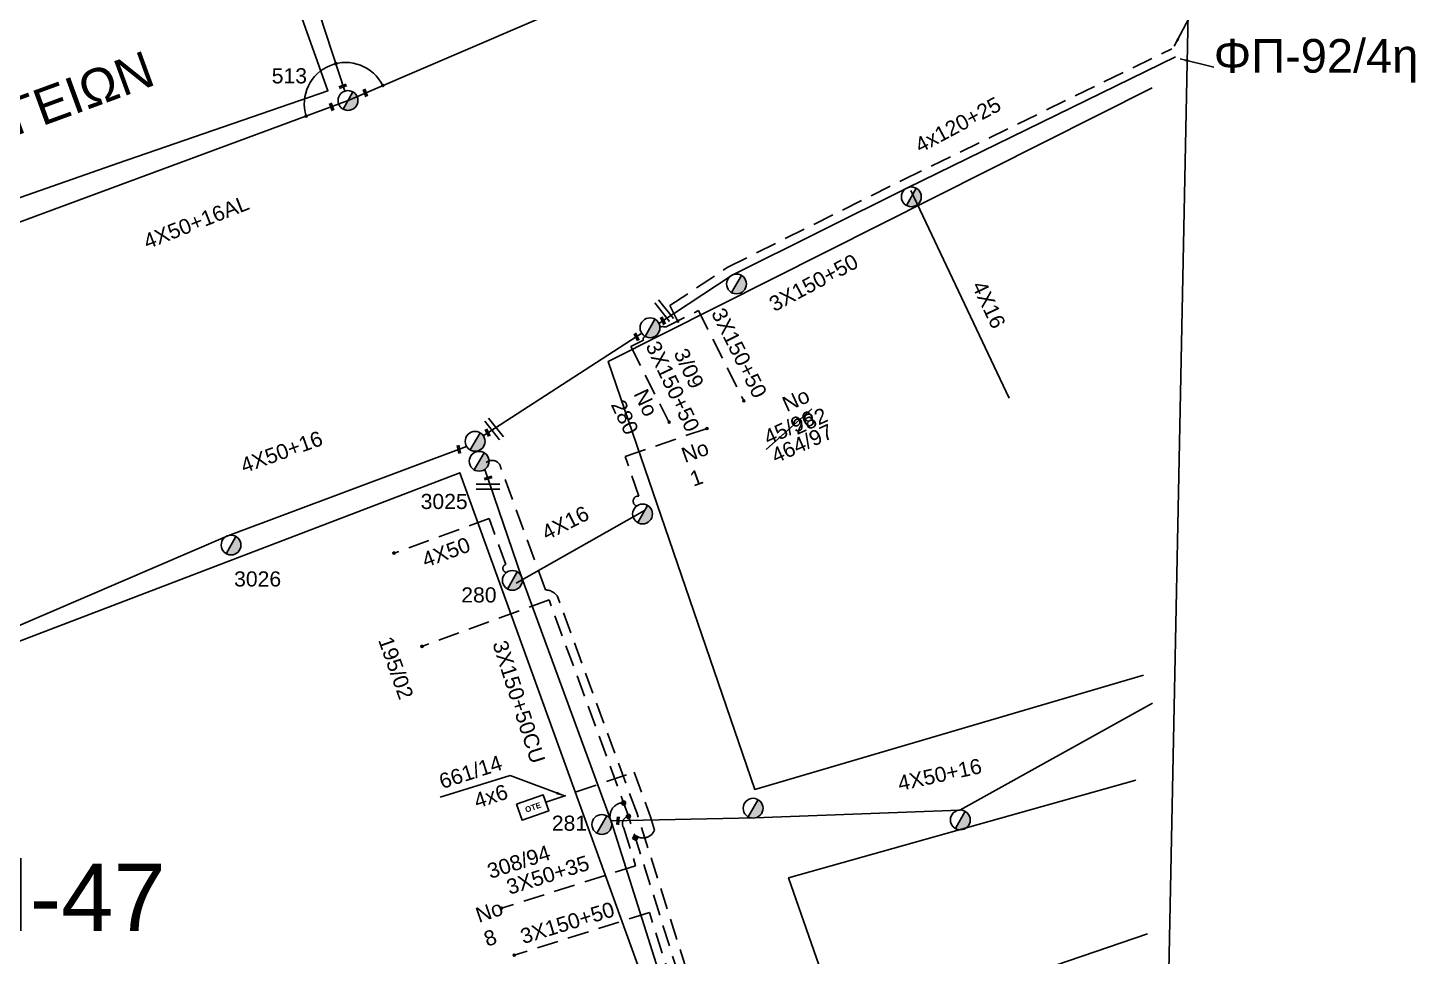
# Model space of a CAD drawing. Header units: millimetres. Extents: x 771 to 3391, y 686 to 1835.
# Drawn here: x 2753.9 to 2919, y 1476.1 to 1586.5 of the extents above; entities that cross this region are included whole.
import ezdxf

# ---------------------------------------------------------------- set-up
doc = ezdxf.new("R2010")
doc.units = ezdxf.units.MM
doc.linetypes.add('DASHED', pattern=[19.05, 12.7, -6.35])
for name, color, linetype in [('Pillar OTE', 7, 'Continuous'), ('Άγνωστα', 7, 'Continuous'), ('Γυμνά εναέρια ΧΤ και ΦΟΠ (3Φ)   4x50+16AL', 7, 'Continuous'), ('Εναέρια παροχή ΧΤ 4x16', 7, 'SYN_LINE'), ('Επιγραφές - Σχήματα', 7, 'Continuous'), ('Καλωδια Χ.Τ. 3x50+35', 7, 'Continuous'), ('Καλώδια ΧΤ   3x150+50CU', 7, 'DASHED'), ('Μηχανική τομή', 7, 'Continuous'), ('Στύλος ΦΜ', 7, 'Continuous'), ('Στύλος ΦΜ @ 1', 7, 'Continuous'), ('Συνδέσεις', 7, 'Continuous'), ('Συνεστραμμένα ΧΤ   4x120+25 AL', 7, 'SYN_LINE'), ('Τομή', 7, 'Continuous'), ('Υπόβαθρο ΔΕΗ', 7, 'Continuous'), ('Υπόγεια καλώδια Παροχών ΧΤ   4x50AL', 7, 'DASHED'), ('Υπόγεια καλώδια Παροχών ΧΤ   4x6', 7, 'DASHED')]:
    doc.layers.add(name, color=color, linetype=linetype)
doc.styles.add('arial', font='arial.ttf')
doc.styles.get("Standard").update_dxf_attribs({"font": 'arial.ttf'})
doc.linetypes.add('SYN_LINE', pattern='A,0.5,-0.0001,["/\\/\\/\\/",Standard,S=0.1,R=0,X=0,Y=-0.05],-0.25', length=0.7501)
doc.dimstyles.new('ISO-25', dxfattribs={"dimtxt": 2.5, "dimasz": 2.5, "dimexe": 1.25, "dimexo": 0.625, "dimtad": 1, "dimtxsty": 'Standard', "dimcen": 2.5, "dimadec": 0, "dimazin": 0, "dimtfac": 1, "dimtmove": 0, "dimatfit": 3, "dimfxl": 1, "dimarcsym": 0})

# ---------------------------------------------------------------- blocks, each defined once
blk = doc.blocks.new('ΥΠΑΡΧΩΝ ΤΣΙΜΕΝΤΕΝΙΟΣ ΣΤΥΛΟΣ')
at = {"layer": 'Στύλος ΦΜ'}
blk.add_hatch(color=7, dxfattribs=at).paths.add_polyline_path([(-1.29, -2.28, 0.574793), (2.62, 0, 0.268822), (1.3, 2.27)])
at = {"layer": 'Στύλος ΦΜ', "color": 7}
blk.add_line((-1.29, -2.28), (1.3, 2.27), dxfattribs=at)
blk.add_circle((0, 0), 2.62, dxfattribs=at)
at = {"layer": 'Στύλος ΦΜ', "flags": 4}
for tag, p in [('ΑΡΙΘΜΟΣ', (-4.68, 8.05)), ('ΤΥΠΟΣ', (-4.91, 3.03))]:
    blk.add_attdef(tag, p, '', height=4, dxfattribs=at)
blk = doc.blocks.new('ΜΗΧΑΝΙΚΗ ΤΟΜΗ')
at = {"layer": 'Μηχανική τομή', "ltscale": 40}
for p, q in [((-1.89, 0.78), (1.89, 0.78)), ((1.89, 0), (-1.89, 0))]:
    blk.add_line(p, q, dxfattribs=at)
blk = doc.blocks.new('_ΣΥΝΔΕΣΗ')
at = {"layer": 'Συνδέσεις', "linetype": 'SYN_LINE', "ltscale": 40}
blk.add_hatch(color=256, dxfattribs=at).paths.add_polyline_path([(0.5, -0.01, 1), (-0.5, -0.01, 1)])
at = {"layer": 'Συνδέσεις'}
blk.add_circle((0, -0.01), 0.5, dxfattribs=at)
blk = doc.blocks.new('ΤΟΜΗ')
at = {"layer": 'Τομή', "ltscale": 40}
for p, q in [((-5.68, 0), (5.68, 0)), ((5.68, -2.33), (-5.68, -2.33))]:
    blk.add_line(p, q, dxfattribs=at)
blk = doc.blocks.new('PILLAR ΟΤΕ')
at = {"layer": 'Pillar OTE', "ltscale": 40}
blk.add_lwpolyline([(-3.31, 2.02), (3.39, 2.02), (3.39, -1.99), (-3.31, -1.99)], close=True, dxfattribs=at)
at = {"layer": 'Pillar OTE', "insert": (-1.81, 0.71), "char_height": 1.3575, "width": 109.961, "attachment_point": 1}
blk.add_mtext('{\\fArial|b1|i0|c161|p34;OTE}', dxfattribs=at)
blk = doc.blocks.new('TSONTA XT1')
at = {"ltscale": 40}
h = blk.add_hatch(color=256, dxfattribs=at)
h.dxf.hatch_style = 1
h.paths.add_polyline_path([(595.96, 2487.66), (597.07, 2488.77), (595.96, 2489.87), (594.85, 2488.77)])
blk.add_lwpolyline([(594.85, 2488.77), (595.96, 2489.87), (597.07, 2488.77), (595.96, 2487.66)], close=True, dxfattribs=at)

msp = doc.modelspace()

# ---------------------------------------------------------------- linework, layer by layer
at = {"layer": 'Άγνωστα', "color": 151, "linetype": 'DASHED', "ltscale": 0.2}
msp.add_lwpolyline([(2826.37741, 1529.64144, -0.907125926), (2826.63036, 1530.82023), (2825.01482, 1535.53094), (2834.84332, 1538.90164)], format="xyb", dxfattribs=at)
at = {"layer": 'Γυμνά εναέρια ΧΤ και ΦΟΠ (3Φ)   4x50+16AL', "color": 2, "linetype": 'Continuous', "ltscale": 0.2}
for points in [[(2766.16386, 1653.17019), (2779.66775, 1615.56513), (2791.6607, 1578.98175)], [(2719.21383, 1552.30075), (2752.8164, 1563.36244), (2792.02985, 1577.8613), (2827.82119, 1593.24791), (2856.61949, 1606.1465), (2897.49801, 1624.54533)], [(2823.3213, 1492.17638), (2840.42793, 1492.53153), (2864.80467, 1493.48018), (2887.74792, 1506.19695)]]:
    msp.add_lwpolyline(points, dxfattribs=at)
at = {"layer": 'Γυμνά εναέρια ΧΤ και ΦΟΠ (3Φ)   4x50+16AL', "color": 30, "linetype": 'Continuous', "ltscale": 0.2}
msp.add_lwpolyline([(2808.12237, 1537.994), (2826.97091, 1550.19371)], dxfattribs=at)
at = {"layer": 'Γυμνά εναέρια ΧΤ και ΦΟΠ (3Φ)   4x50+16AL', "color": 5, "linetype": 'Continuous', "ltscale": 0.2}
msp.add_lwpolyline([(2743.72994, 1511.51842), (2777.73874, 1526.1073), (2806.13486, 1536.73248)], dxfattribs=at)
at = {"layer": 'Γυμνά εναέρια ΧΤ και ΦΟΠ (3Φ)   4x50+16AL', "color": 151, "linetype": 'Continuous', "ltscale": 0.2}
msp.add_lwpolyline([(2833.2839, 1460.67278), (2823.37133, 1492.04), (2812.72135, 1521.07597), (2808.30049, 1533.98602)], dxfattribs=at)
at = {"layer": 'Εναέρια παροχή ΧΤ 4x16', "color": 62, "ltscale": 20}
msp.add_lwpolyline([(2870.67827, 1542.45581), (2858.9817, 1567.15647)], dxfattribs=at)
at = {"layer": 'Εναέρια παροχή ΧΤ 4x16', "color": 151, "linetype": 'SYN_LINE', "ltscale": 20}
msp.add_lwpolyline([(2812.02654, 1520.44365), (2827.29322, 1529.10398)], dxfattribs=at)
at = {"layer": 'Καλωδια Χ.Τ. 3x50+35', "color": 2, "linetype": 'DASHED', "ltscale": 0.2}
msp.add_lwpolyline([(2825.3972, 1492.73124, 0.533048527), (2824.82994, 1491.33304), (2826.24859, 1486.84389), (2810.29109, 1481.80105)], format="xyb", dxfattribs=at)
at = {"layer": 'Καλώδια ΧΤ   3x150+50CU', "color": 30, "linetype": 'DASHED', "ltscale": 0.2}
msp.add_lwpolyline([(2831.24628, 1551.64881), (2830.32391, 1553.48226), (2837.19993, 1558.03733), (2857.98853, 1568.38944), (2890.02343, 1584.00532)], dxfattribs=at)
for points in [[(2829.133, 1550.93544, -0.128024206), (2829.79377, 1550.91809), (2833.71296, 1552.88973), (2839.1031, 1542.17531)], [(2827.37861, 1549.8092, 0.472022609), (2827.18483, 1549.36533), (2825.68553, 1548.61108), (2830.15897, 1539.71886)]]:
    msp.add_lwpolyline(points, format="xyb", dxfattribs=at)
at = {"layer": 'Καλώδια ΧΤ   3x150+50CU', "color": 5, "linetype": 'DASHED', "ltscale": 0.2}
msp.add_lwpolyline([(2794.76588, 1450.11491), (2798.08562, 1440.96489), (2812.09004, 1446.04585), (2835.32504, 1455.49628, 0.629491101), (2835.739, 1463.5567), (2826.41013, 1493.07686), (2816.95531, 1518.85439, 0.252303622), (2815.51967, 1519.66123), (2810.2125, 1534.13064, 0.601933221), (2808.47029, 1534.80728)], format="xyb", dxfattribs=at)
at = {"layer": 'Καλώδια ΧΤ   3x150+50CU', "color": 2, "linetype": 'DASHED', "ltscale": 0.2}
msp.add_lwpolyline([(2795.92082, 1450.54192), (2798.9082, 1442.40158), (2811.70586, 1447.04472), (2834.91247, 1456.48354, 0.671888055), (2834.86038, 1462.78922), (2825.3972, 1492.73124), (2815.95075, 1518.48593), (2800.824, 1512.93766)], format="xyb", dxfattribs=at)
at = {"layer": 'Καλώδια ΧΤ   3x150+50CU', "color": 151, "linetype": 'DASHED', "ltscale": 0.2}
msp.add_lwpolyline([(2796.92032, 1450.91145), (2799.5413, 1443.76952), (2811.32169, 1448.04358), (2834.49989, 1457.4708, 0.747984636), (2834.01038, 1461.92484), (2827.88714, 1481.30115), (2811.80756, 1476.21973)], format="xyb", dxfattribs=at)
at = {"layer": 'Καλώδια ΧΤ   3x150+50CU', "color": 2, "linetype": 'DASHED', "ltscale": 0.2}
msp.add_arc((2824.77698, 1492.76839), 1.57145, 88.8944989, 198.15347, dxfattribs=at)
at = {"layer": 'Συνεστραμμένα ΧΤ   4x120+25 AL', "color": 62, "linetype": 'SYN_LINE', "ltscale": 20}
msp.add_lwpolyline([(2829.0241, 1551.33771), (2837.73591, 1557.1089), (2858.5834, 1567.49034), (2890.49228, 1583.04351)], dxfattribs=at)
at = {"layer": 'Υπόβαθρο ΔΕΗ'}
for points in [[(887.18759, 748.25165), (2875.29445, 763.38266), (2895.53155, 1762.67838)], [(2718.81596, 1554.35675), (2764.68718, 1570.42899), (2789.64094, 1579.02713), (2767.22001, 1641.94771), (2700.02331, 1616.02268), (2718.81596, 1554.35675)], [(2886.67994, 1509.52628), (2840.41378, 1495.92426), (2822.96355, 1546.80669), (2887.68832, 1579.36801)], [(2841.79359, 1536.35598), (2847.20512, 1541.18335)], [(2688.26964, 1496.65093), (2741.59222, 1509.23641), (2805.32677, 1533.58464), (2831.94692, 1459.99039), (2761.47462, 1433.79532), (2717.2651, 1416.62108), (2688.26964, 1496.65093)], [(2811.30177, 1497.56884), (2803.00112, 1494.99592)], [(2887.12361, 1478.74415), (2851.03728, 1466.42087), (2844.44015, 1485.40004), (2885.7467, 1497.03447)]]:
    msp.add_lwpolyline(points, dxfattribs=at)
msp.add_arc((2791.74793, 1577.46659), 4.92163, 26.1892538, 197.1181764, dxfattribs=at)
at = {"layer": 'Υπόγεια καλώδια Παροχών ΧΤ   4x50AL', "color": 151, "linetype": 'DASHED', "ltscale": 0.2}
msp.add_lwpolyline([(2810.88009, 1521.7355, -0.805373658), (2810.78995, 1522.6845), (2808.8191, 1528.13313), (2797.62195, 1524.08295)], format="xyb", dxfattribs=at)
at = {"layer": 'Υπόγεια καλώδια Παροχών ΧΤ   4x6', "color": 2, "linetype": 'DASHED', "ltscale": 0.2}
msp.add_lwpolyline([(2815.55203, 1494.39598), (2826.06615, 1497.98305), (2828.01407, 1492.67227), (2828.47604, 1491.07309, -0.42676744), (2826.53312, 1490.2746)], format="xyb", dxfattribs=at)

# ---------------------------------------------------------------- block references
at = {"layer": 'Pillar OTE', "xscale": 0.5, "yscale": 0.5, "zscale": 0.5, "rotation": 19.20976639110874}
msp.add_blockref('PILLAR ΟΤΕ', (2813.97849, 1493.75984), dxfattribs=at)
at = {"layer": 'Μηχανική τομή'}
for p, xscale, yscale, zscale, rotation in [((2791.44084, 1579.46705), 0.2499999999999681, 0.2499999999999681, 0.2499999999999681, 21.64982904077767), ((2794.1747, 1578.8118), 0.249999999999919, 0.249999999999919, 0.249999999999919, 109.4108740677243), ((2790.1708, 1577.14372), 0.249999999999919, 0.249999999999919, 0.249999999999919, 109.4108740677243), ((2829.58542, 1551.70956), 0.2499999999999188, 0.2499999999999188, 0.2499999999999188, 116.4402862983758), ((2826.43987, 1549.79668), 0.2499999999999188, 0.2499999999999188, 0.2499999999999188, 116.4402862983758), ((2808.71853, 1538.41103), 0.2499999999999188, 0.2499999999999188, 0.2499999999999188, 116.4402862983758), ((2805.30728, 1536.39525), 0.2499999999999189, 0.2499999999999189, 0.2499999999999189, 102.6794676844389), ((2808.73507, 1532.87546), 0.25, 0.25, 0.25, 17.52008506879839), ((2824.25398, 1492.19575), 0.249999999999919, 0.249999999999919, 0.249999999999919, 85.88374049146049)]:
    msp.add_blockref('ΜΗΧΑΝΙΚΗ ΤΟΜΗ', p, dxfattribs=dict(at, xscale=xscale, yscale=yscale, zscale=zscale, rotation=rotation))
at = {"layer": 'Στύλος ΦΜ @ 1', "ltscale": 40}
ref = msp.add_blockref('ΥΠΑΡΧΩΝ ΤΣΙΜΕΝΤΕΝΙΟΣ ΣΤΥΛΟΣ', (2792.02759, 1577.86259), dxfattribs=dict(at, xscale=0.4499999999998181, yscale=0.4499999999998181, zscale=0.4499999999998181))
ref.add_attrib('ΤΥΠΟΣ', '513', (2782.95393, 1579.90336), dxfattribs={"layer": 'Στύλος ΦΜ', "height": 1.8, "flags": 4})
at = {"layer": 'Στύλος ΦΜ @ 1', "ltscale": 40, "xscale": 0.4499999999998181, "yscale": 0.4499999999998181, "zscale": 0.4499999999998181}
for p in [(2859.04654, 1566.40746), (2838.24584, 1556.04724), (2827.95964, 1550.83367), (2807.15096, 1537.32804), (2827.07245, 1528.69062), (2840.2241, 1493.69153), (2864.87272, 1492.30438)]:
    msp.add_blockref('ΥΠΑΡΧΩΝ ΤΣΙΜΕΝΤΕΝΙΟΣ ΣΤΥΛΟΣ', p, dxfattribs=at)
at = {"layer": 'Στύλος ΦΜ @ 1', "ltscale": 40}
ref = msp.add_blockref('ΥΠΑΡΧΩΝ ΤΣΙΜΕΝΤΕΝΙΟΣ ΣΤΥΛΟΣ', (2807.63455, 1534.95744), dxfattribs=dict(at, xscale=0.4499999999998181, yscale=0.4499999999998181, zscale=0.4499999999998181))
ref.add_attrib('ΤΥΠΟΣ', '3025', (2800.67044, 1529.28015), dxfattribs={"layer": 'Στύλος ΦΜ', "height": 1.8, "flags": 4})
ref = msp.add_blockref('ΥΠΑΡΧΩΝ ΤΣΙΜΕΝΤΕΝΙΟΣ ΣΤΥΛΟΣ', (2778.11774, 1524.99217), dxfattribs=dict(at, xscale=0.4499999999998181, yscale=0.4499999999998181, zscale=0.4499999999998181))
ref.add_attrib('ΤΥΠΟΣ', '3026', (2778.47824, 1520.06259), dxfattribs={"layer": 'Στύλος ΦΜ', "height": 1.8, "flags": 4})
ref = msp.add_blockref('ΥΠΑΡΧΩΝ ΤΣΙΜΕΝΤΕΝΙΟΣ ΣΤΥΛΟΣ', (2811.57938, 1520.7878), dxfattribs=dict(at, xscale=0.4499999999998181, yscale=0.4499999999998181, zscale=0.4499999999998181))
ref.add_attrib('ΤΥΠΟΣ', '280', (2805.50475, 1518.16038), dxfattribs={"layer": 'Στύλος ΦΜ', "height": 1.8, "flags": 4})
ref = msp.add_blockref('ΥΠΑΡΧΩΝ ΤΣΙΜΕΝΤΕΝΙΟΣ ΣΤΥΛΟΣ', (2822.22826, 1491.7562), dxfattribs=dict(at, xscale=0.4499999999998181, yscale=0.4499999999998181, zscale=0.4499999999998181))
ref.add_attrib('ΤΥΠΟΣ', '281', (2816.27611, 1491.00975), dxfattribs={"layer": 'Στύλος ΦΜ', "height": 1.8, "flags": 4})
at = {"layer": 'Συνδέσεις'}
for p, xscale, yscale, zscale in [((2790.58932, 1582.2499), 0.25, 0.25, 0.25), ((2796.16242, 1579.64254), 0.25, 0.25, 0.25), ((2787.04433, 1576.01794), 0.25, 0.25, 0.25), ((2831.26088, 1551.61978), 0.25, 0.25, 0.25), ((2839.1177, 1542.14627), 0.25, 0.25, 0.25), ((2830.23252, 1539.62011), 0.25, 0.25, 0.25), ((2834.73302, 1538.84724), 0.25, 0.25, 0.25), ((2797.50607, 1524.04104), 0.25, 0.25, 0.25), ((2800.83095, 1512.94021), 0.25, 0.25, 0.25), ((2824.8164, 1494.31473), 0.4777242751394019, 0.4777242751394019, 0.4777242751394019), ((2825.39526, 1492.73652), 0.4777242751394019, 0.4777242751394019, 0.4777242751394019), ((2810.29109, 1481.80105), 0.25, 0.25, 0.25), ((2811.80756, 1476.21973), 0.25, 0.25, 0.25)]:
    msp.add_blockref('_ΣΥΝΔΕΣΗ', p, dxfattribs=dict(at, xscale=xscale, yscale=yscale, zscale=zscale))
at = {"layer": 'Συνδέσεις', "xscale": 0.3075184835441075, "yscale": 0.3075184835441075, "zscale": 0.3075184835441075, "rotation": 16.06468587041961}
msp.add_blockref('TSONTA XT1', (2861.88089, 704.01121), dxfattribs=at)
at = {"layer": 'Τομή', "xscale": 0.25, "yscale": 0.25, "zscale": 0.25, "rotation": 308.4417018327339}
for p in [(2829.8655, 1553.04308), (2809.62583, 1538.96712)]:
    msp.add_blockref('ΤΟΜΗ', p, dxfattribs=at)
at = {"layer": 'Τομή', "xscale": 0.25, "yscale": 0.25, "zscale": 0.25}
msp.add_blockref('ΤΟΜΗ', (2808.69069, 1532.21544), dxfattribs=at)

# ---------------------------------------------------------------- texts
at = {"ltscale": 40, "insert": (2734.5432, 1571.69324), "char_height": 4, "width": 67.4273804, "attachment_point": 1, "rotation": 20.0890911, "style": 'arial'}
msp.add_mtext('{\\H1.083x;MEΣOΓEIΩN}', dxfattribs=at)
at = {"layer": 'Άγνωστα', "color": 7, "char_height": 1.8, "attachment_point": 1}
for s, gutter_width, insert, rotation in [('4x120+25', 12.5, (2859.25433, 1573.16716), 28.1059728), ('3X150+50', 12.5, (2841.90104, 1554.27775), 28.1059728), ('3X150+50', 12.5, (2836.80091, 1553.40741), 296.555079), ('3X150+50', 12.5, (2829.01815, 1549.46374), 295.2875474), ('3/09', 2.05325, (2832.35944, 1548.60306), 295.2875474), ('45/96', 2.05325, (2841.27083, 1538.4963), 24.2577472), ('4X50+16', 12.5, (2779.04783, 1535.20812), 19.8054424), ('464/97', 2.05325, (2842.17931, 1536.31733), 24.2577472), ('4X50', 12.5, (2800.62832, 1523.98259), 20.0793451), ('195/02', 12.5, (2797.2894, 1514.30773), 289.5800979), ('3X150+50CU', 12.5, (2810.90741, 1513.83902), 287.7815354), ('661/14', 12.5, (2802.67254, 1497.67146), 18.0169901), ('4X50+16', 12.5, (2857.27647, 1497.49045), 12.327504), ('4x6', 12.5, (2806.80877, 1495.35156), 18.0169901), ('308/94', 12.5, (2808.39659, 1486.98392), 18.0169901), ('3X50+35', 12.5, (2810.69466, 1485.10752), 17.4052997), ('3X150+50', 12.5, (2812.34285, 1479.24524), 16.9983346)]:
    msp.add_mtext_dynamic_manual_height_columns(s, width=1.8, gutter_width=gutter_width, heights=[0.04535], dxfattribs=dict(at, insert=insert, rotation=rotation))
at = {"layer": 'Άγνωστα', "color": 7}
note = msp.add_mtext_dynamic_manual_height_columns('No ', width=1.8, gutter_width=2.05325, heights=[0.04535, 0], dxfattribs=dict(at, insert=(2825.9533, 1547.24504), char_height=1.8, attachment_point=1, rotation=295.2875474))
for column, words in zip(note.columns.linked_columns, ['280']):
    column.text = words
note = msp.add_mtext_dynamic_manual_height_columns('No ', width=1.8, gutter_width=2.05325, heights=[0.04535, 0], dxfattribs=dict(at, insert=(2839.95973, 1540.85479), char_height=1.8, attachment_point=1, rotation=24.2577472))
for column, words in zip(note.columns.linked_columns, ['282']):
    column.text = words
note = msp.add_mtext_dynamic_manual_height_columns('No ', width=1.8, gutter_width=2.05325, heights=[0.04535, 0], dxfattribs=dict(at, insert=(2827.8675, 1535.14366), char_height=1.8, attachment_point=1, rotation=19.6867058))
for column, words in zip(note.columns.linked_columns, ['1']):
    column.text = words
note = msp.add_mtext_dynamic_manual_height_columns('No ', width=1.8, gutter_width=2.05325, heights=[0.04535, 0], dxfattribs=dict(at, insert=(2803.37192, 1480.49382), char_height=1.8, attachment_point=1, rotation=18.9492906))
for column, words in zip(note.columns.linked_columns, ['8']):
    column.text = words
at = {"layer": 'Γυμνά εναέρια ΧΤ και ΦΟΠ (3Φ)   4x50+16AL', "color": 7, "insert": (2767.48782, 1561.83686), "char_height": 1.8, "attachment_point": 1, "rotation": 21.3957765}
msp.add_mtext_dynamic_manual_height_columns('4X50+16AL', width=1.8, gutter_width=12.5, heights=[0.04535], dxfattribs=at)
at = {"layer": 'Εναέρια παροχή ΧΤ 4x16', "color": 7, "char_height": 1.8, "attachment_point": 1}
for insert, rotation in [((2867.82864, 1556.62711), 295.2875474), ((2814.84923, 1527.10853), 26.7391668)]:
    msp.add_mtext_dynamic_manual_height_columns('4X16', width=1.8, gutter_width=12.5, heights=[0.04535], dxfattribs=dict(at, insert=insert, rotation=rotation))
at = {"layer": 'Επιγραφές - Σχήματα', "ltscale": 0.2, "insert": (2895.02444, 1585.17526), "char_height": 4, "width": 19.6718533, "attachment_point": 1}
msp.add_mtext('ΦΠ-92/4η', dxfattribs=at)
at = {"layer": 'Υπόβαθρο ΔΕΗ', "insert": (2736.51831, 1487.7609), "char_height": 8, "attachment_point": 1}
msp.add_mtext_dynamic_manual_height_columns('Φ{\\H1.0833x;Π}-47', width=84.657329, gutter_width=12.5, heights=[0], dxfattribs=at)

# ---------------------------------------------------------------- leaders
at = {"layer": 'Επιγραφές - Σχήματα', "ltscale": 40}
for points in [[(2890.33122, 1584.31828), (2893.20499, 1589.78093)], [(2891.03901, 1582.80714), (2895.03283, 1581.81943)], [(2817.7881, 1495.15885), (2811.30177, 1497.56884)]]:
    msp.add_leader(points, dimstyle='ISO-25', override={"dimasz": 1, "dimtad": 0}, dxfattribs=at)

doc.saveas('drawing.dxf')
